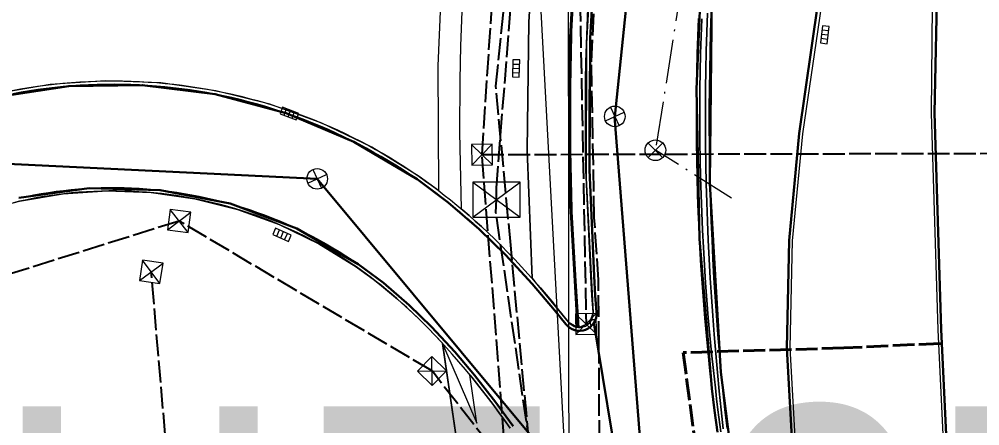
# Model space of a CAD drawing. Header units: metres. Extents: x 105014 to 106600, y 111320 to 118425.
# Drawn here: x 105300.7 to 105356.6, y 112867.8 to 112891.5 of the extents above; entities that cross this region are included whole.
import ezdxf
from ezdxf.enums import TextEntityAlignment as Align

# ---------------------------------------------------------------- set-up
doc = ezdxf.new("R2010")
doc.units = ezdxf.units.M
doc.linetypes.add('DASHDOT', pattern=[3.556, 2.54, -0.508, 0, -0.508])
doc.linetypes.add('DASHED', pattern=[1.524, 1.27, -0.254])
for name, color, linetype, lineweight in [('10-PAV-CALZADA-BRT', 12, 'CONTINUOUS', 30), ('10-PAV-CALZADA-MIXTA', 8, 'CONTINUOUS', 30), ('10-PAV-CICLORUTA', 76, 'CONTINUOUS', 18), ('10-PAV-SARDINEL', 252, 'CONTINUOUS', 13), ('20-EP-ZONA-DURA', 253, 'CONTINUOUS', 13), ('20-EP-ZONA-VERDE', 84, 'CONTINUOUS', 13), ('30-RED-ENEL-NODOS', 11, 'CONTINUOUS', 13), ('30-RED-ENEL-PROY', 1, 'DASHED', 25), ('30-RED-ETB-CAMARA', 151, 'CONTINUOUS', 13), ('30-RED-ETB-EXIST', 145, 'CONTINUOUS', 13), ('30-RED-ETB-PROY', 5, 'DASHED', 25), ('30-RED-VANTI-PROY', 2, 'DASHED', 25), ('35-RH-ACUE-MATRIZ-PJ', 150, 'DASHED', 40), ('35-RH-ACUE-MENOR-EXIST', 151, 'CONTINUOUS', 13), ('35-RH-ACUE-MENOR-PROY', 5, 'DASHED', 25), ('35-RH-PLUV-COLECTOR', 96, 'CONTINUOUS', 30), ('35-RH-PLUV-NODOS', 94, 'CONTINUOUS', 13), ('35-RH-PLUV-RETIRO', 8, 'DASHDOT', 13), ('40-ROT-UE', 7, 'CONTINUOUS', 25)]:
    doc.layers.add(name, color=color, linetype=linetype, lineweight=lineweight)

# ---------------------------------------------------------------- blocks, each defined once
blk = doc.blocks.new('CAM_ETB_T_13')
for p, q in [((-1.375, -1.025), (1.375, 1.025)), ((-1.375, 1.025), (1.375, -1.025))]:
    blk.add_line(p, q)
blk.add_lwpolyline([(-1.375, -1.025), (1.375, -1.025), (1.375, 1.025), (-1.375, 1.025)], close=True)
blk = doc.blocks.new('CAJA_ENEL')
for p, q in [((-0.6, -0.6), (0.6, 0.6)), ((-0.6, 0.6), (0.6, -0.6))]:
    blk.add_line(p, q)
blk.add_lwpolyline([(-0.6, -0.6), (0.6, -0.6), (0.6, 0.6), (-0.6, 0.6)], close=True)
blk = doc.blocks.new('SUMIDERO')
for p, q in [((-0.25, -0.2), (-0.25, 0.2)), ((0, -0.2), (0, 0.2)), ((0.25, -0.2), (0.25, 0.2))]:
    blk.add_line(p, q)
blk.add_lwpolyline([(-0.5, -0.2), (0.5, -0.2), (0.5, 0.2), (-0.5, 0.2)], close=True)
blk = doc.blocks.new('POZO_PLUV')
for p, q in [((-0.42, -0.42), (0.42, 0.42)), ((-0.42, 0.42), (0.42, -0.42))]:
    blk.add_line(p, q)
blk.add_circle((0, 0), 0.6)

msp = doc.modelspace()

# ---------------------------------------------------------------- linework, layer by layer
at = {"layer": '10-PAV-CALZADA-BRT'}
for points in [[(105355.1515, 112932.6107), (105354.8787, 112931.6945), (105354.6091, 112930.7779), (105354.3431, 112929.8609), (105354.0807, 112928.9437), (105353.8223, 112928.0261), (105353.5679, 112927.1081), (105353.3179, 112926.1897), (105353.0723, 112925.2709), (105352.8311, 112924.3515), (105352.5949, 112923.4315), (105352.3637, 112922.5111), (105352.1377, 112921.5901), (105351.9169, 112920.6685), (105351.7017, 112919.7463), (105351.4911, 112918.8181), (105349.7585, 112909.7957), (105348.6147, 112902.4991), (105346.0907, 112884.8363), (105345.4968, 112878.6082), (105345.3685, 112872.3532), (105345.7065, 112866.106)], [(105342.9337, 112860.0599), (105341.5297, 112870.958), (105340.8841, 112881.9272), (105341.0001, 112892.9147), (105341.8771, 112903.8678), (105343.0516, 112912.1464), (105344.6611, 112920.3515), (105344.6623, 112920.3569), (105344.8802, 112921.3161), (105345.1048, 112922.2787), (105345.3315, 112923.2265), (105345.3347, 112923.2395), (105345.5704, 112924.198), (105345.8107, 112925.1548), (105346.0558, 112926.1096), (105346.1054, 112926.3005), (105346.3054, 112927.0624), (105346.5597, 112928.0132), (105346.8182, 112928.9623), (105346.8582, 112929.1081), (105347.0806, 112929.9095), (105347.3469, 112930.8548), (105347.6168, 112931.7986), (105347.7257, 112932.1756)], [(105354.9441, 112860.8391), (105354.3409, 112873.4275), (105353.9495, 112886.0243), (105354.1269, 112894.3551), (105355.0348, 112902.6381), (105356.6661, 112910.8095)]]:
    msp.add_lwpolyline(points, dxfattribs=at)
at = {"layer": '10-PAV-CALZADA-MIXTA'}
for points in [[(105337.8177, 112851.5574), (105334.1546, 112873.8212), (105334.2283, 112873.9627), (105334.2786, 112874.1142), (105334.3041, 112874.2717), (105334.3043, 112874.4313), (105334.2303, 112875.4126), (105334.1664, 112876.5276), (105333.8891, 112882.7099), (105333.9289, 112890.3747), (105334.3758, 112898.0266)], [(105340.4928, 112896.1169), (105340.1156, 112887.4088), (105340.2889, 112878.6942), (105341.0121, 112870.0079), (105341.1655, 112868.7267), (105341.329, 112867.4596)], [(105299.4015, 112886.9349), (105303.6252, 112887.5835), (105307.898, 112887.6451), (105312.1387, 112887.1185), (105316.2666, 112886.0137), (105320.2034, 112884.3518), (105323.8743, 112882.1643), (105325.6805, 112880.8143), (105327.4737, 112879.2723), (105329.0109, 112877.7783), (105330.5689, 112876.0943), (105331.8695, 112874.5533), (105332.5201, 112873.7361), (105332.6282, 112873.6187), (105332.7536, 112873.52), (105332.8931, 112873.4425), (105333.0432, 112873.3882), (105333.1999, 112873.3584), (105333.3595, 112873.354), (105333.5177, 112873.375), (105333.6705, 112873.4209), (105333.8141, 112873.4905), (105333.9448, 112873.582), (105334.0593, 112873.6932), (105334.1546, 112873.8212), (105337.8177, 112851.5574)], [(105329.4521, 112867.8179), (105328.4537, 112869.1801), (105327.2065, 112870.7773), (105326.0629, 112872.1325), (105324.7113, 112873.5935), (105323.4137, 112874.8543), (105321.9201, 112876.1389), (105320.4549, 112877.2339), (105316.8748, 112879.301), (105313.0031, 112880.7498), (105308.9455, 112881.5408), (105304.813, 112881.6523), (105300.7187, 112881.0813)]]:
    msp.add_lwpolyline(points, dxfattribs=at)
at = {"layer": '10-PAV-CICLORUTA'}
msp.add_lwpolyline([(105333.1519, 112897.791), (105332.7092, 112889.719), (105332.7157, 112881.6349), (105333.1713, 112873.5641), (105332.6777, 112873.8591), (105330.5539, 112876.4163), (105330.2688, 112883.8641), (105330.3594, 112891.3171), (105330.8255, 112898.756)], dxfattribs=at)
at = {"layer": '10-PAV-SARDINEL'}
for points in [[(105333.9948, 112892.1157), (105333.9527, 112891.0712), (105333.9183, 112890.0264), (105333.8914, 112888.9814), (105333.8721, 112887.9363), (105333.8603, 112886.891), (105333.8561, 112885.8457), (105333.8596, 112884.8003), (105333.8705, 112883.7551), (105333.8891, 112882.7099), (105334.1664, 112876.5276), (105334.2303, 112875.4126), (105334.3043, 112874.4313), (105334.3074, 112874.3515), (105334.3041, 112874.2717), (105334.2945, 112874.1924), (105334.2786, 112874.1142), (105334.2565, 112874.0375), (105333.9844, 112873.6238), (105333.9844, 112873.6238), (105333.9573, 112873.7887), (105333.9546, 112873.8227), (105333.9577, 112873.8567), (105333.9667, 112873.8897), (105333.9811, 112873.9206), (105334.0172, 112873.9837), (105334.044, 112874.0408), (105334.0666, 112874.1009), (105334.0842, 112874.162), (105334.097, 112874.2252), (105334.1046, 112874.2878), (105334.1073, 112874.352), (105334.1047, 112874.4196), (105334.0308, 112875.3994), (105333.9667, 112876.5174), (105333.6893, 112882.7009), (105333.6891, 112882.7063), (105333.6706, 112883.7523), (105333.6596, 112884.799), (105333.6562, 112885.8457), (105333.6603, 112886.8926), (105333.6721, 112887.9393), (105333.6914, 112888.9859), (105333.7184, 112890.0323), (105333.7529, 112891.0785), (105333.795, 112892.1245)], [(105341.6728, 112867.6559), (105341.5512, 112868.7496), (105341.4371, 112869.8441), (105341.3306, 112870.9393), (105341.2317, 112872.0353), (105341.1405, 112873.1319), (105341.0568, 112874.2292), (105340.9807, 112875.327), (105340.9122, 112876.4253), (105340.8514, 112877.524), (105340.7981, 112878.6231), (105340.7526, 112879.7226), (105340.7146, 112880.8223), (105340.6842, 112881.9224), (105340.6615, 112883.0226), (105340.6464, 112884.1229), (105340.6389, 112885.2232), (105340.6391, 112886.3236), (105340.6469, 112887.424), (105340.6623, 112888.5244), (105340.6854, 112889.6246), (105340.7161, 112890.7246), (105340.7544, 112891.8243)], [(105340.9542, 112891.8166), (105340.916, 112890.7183), (105340.8853, 112889.6197), (105340.8623, 112888.5209), (105340.8469, 112887.4219), (105340.8391, 112886.3229), (105340.8389, 112885.2239), (105340.8464, 112884.1249), (105340.8615, 112883.026), (105340.8841, 112881.9272), (105340.9145, 112880.8285), (105340.9524, 112879.7302), (105340.9979, 112878.6321), (105341.0511, 112877.5343), (105341.1118, 112876.437), (105341.1802, 112875.3401), (105341.2562, 112874.2437), (105341.3398, 112873.1478), (105341.4309, 112872.0526), (105341.5297, 112870.958), (105341.6361, 112869.8641), (105341.75, 112868.771), (105341.8715, 112867.6787)], [(105341.329, 112867.4596), (105341.1655, 112868.7267), (105341.0873, 112869.3671), (105341.0121, 112870.0079), (105340.8986, 112871.0272), (105340.7926, 112872.0473), (105340.6942, 112873.0682), (105340.6034, 112874.0898), (105340.5202, 112875.1121), (105340.4447, 112876.1349), (105340.3767, 112877.1583), (105340.3163, 112878.1821), (105340.2635, 112879.2063), (105340.2184, 112880.231), (105340.1808, 112881.2559), (105340.1509, 112882.2811), (105340.1286, 112883.3065), (105340.1139, 112884.332), (105340.1068, 112885.3576), (105340.1074, 112886.3832), (105340.1156, 112887.4088), (105340.1314, 112888.4343), (105340.1548, 112889.4596), (105340.1859, 112890.4848), (105340.2245, 112891.5096)], [(105340.4244, 112891.5014), (105340.3858, 112890.478), (105340.3548, 112889.4543), (105340.3314, 112888.4305), (105340.3156, 112887.4065), (105340.3074, 112886.3824), (105340.3068, 112885.3588), (105340.3139, 112884.3341), (105340.3286, 112883.3101), (105340.3508, 112882.2862), (105340.3807, 112881.2625), (105340.4182, 112880.2391), (105340.4633, 112879.2159), (105340.516, 112878.1932), (105340.5763, 112877.1708), (105340.6441, 112876.1496), (105340.7197, 112875.1276), (105340.8028, 112874.1068), (105340.8934, 112873.0867), (105340.9916, 112872.0673), (105341.0974, 112871.0487), (105341.2108, 112870.0306), (105341.286, 112869.391), (105341.364, 112868.7516), (105341.5274, 112867.4849)], [(105300.33, 112887.3326), (105300.8184, 112887.4223), (105301.3083, 112887.5042), (105301.7994, 112887.5783), (105302.2916, 112887.6445), (105302.7847, 112887.7029), (105303.2788, 112887.7535), (105303.7736, 112887.7962), (105304.269, 112887.8309), (105304.7649, 112887.8579), (105305.2612, 112887.8769), (105305.7577, 112887.888), (105306.2542, 112887.8912), (105306.7509, 112887.8865), (105307.2474, 112887.8739), (105307.7436, 112887.8534), (105308.2394, 112887.825), (105308.7347, 112887.7887), (105309.2294, 112887.7446), (105309.7233, 112887.6925), (105310.2163, 112887.6326), (105310.7083, 112887.5649), (105311.1992, 112887.4893), (105311.6886, 112887.406), (105312.177, 112887.3148), (105312.6637, 112887.2159), (105313.1487, 112887.1093), (105313.632, 112886.9949), (105314.1134, 112886.8729), (105314.5928, 112886.7433), (105315.0701, 112886.606), (105315.5451, 112886.4611), (105316.0178, 112886.3087), (105316.488, 112886.1488), (105316.9554, 112885.9815), (105317.4204, 112885.8066), (105317.8824, 112885.6245), (105318.3415, 112885.435), (105318.7975, 112885.2382), (105319.2503, 112885.0342), (105319.6998, 112884.823), (105320.1458, 112884.6046), (105320.5884, 112884.3793), (105321.0273, 112884.1468), (105321.4624, 112883.9075), (105321.8935, 112883.6613), (105322.321, 112883.4081), (105322.7442, 112883.1482), (105323.1633, 112882.8817), (105323.578, 112882.6084), (105323.9882, 112882.3287), (105324.3595, 112882.0673), (105324.7269, 112881.8008), (105325.0904, 112881.529), (105325.4501, 112881.2521), (105325.8058, 112880.9702), (105326.1746, 112880.6696), (105326.539, 112880.3644), (105326.9, 112880.0541), (105327.2566, 112879.7392), (105327.6091, 112879.4196), (105328.0032, 112879.0523), (105328.3921, 112878.6795), (105328.7758, 112878.3013), (105329.1542, 112877.9179), (105329.5535, 112877.5024), (105329.9474, 112877.082), (105330.336, 112876.6567), (105330.7191, 112876.2265), (105331.0515, 112875.8446), (105331.38, 112875.4592), (105331.7044, 112875.0709), (105332.0249, 112874.6793), (105332.353, 112874.2707), (105332.6744, 112873.8634), (105332.7218, 112873.8079), (105332.7705, 112873.7598), (105332.8232, 112873.716), (105332.8785, 112873.6775), (105332.9375, 112873.6435), (105332.9991, 112873.6146), (105333.0633, 112873.591), (105333.1291, 112873.5729), (105333.1958, 112873.5606), (105333.2641, 112873.554), (105333.3318, 112873.5532), (105333.4002, 112873.5582), (105333.467, 112873.5689), (105333.5343, 112873.5857), (105333.5983, 112873.6076), (105333.6557, 112873.6326), (105333.7119, 112873.6626), (105333.766, 112873.6973), (105333.8168, 112873.7359), (105333.865, 112873.7791), (105333.9089, 112873.8254), (105333.9492, 112873.8752), (105333.9896, 112873.9342), (105334.0115, 112873.9609), (105334.0376, 112873.9835), (105334.0673, 112874.0012), (105334.0995, 112874.0135), (105334.1334, 112874.0201), (105334.168, 112874.0208), (105334.2021, 112874.0156), (105334.2348, 112874.0045), (105333.9745, 112873.6087), (105333.9448, 112873.582), (105333.8813, 112873.5337), (105333.8141, 112873.4905), (105333.7437, 112873.4528), (105333.6705, 112873.4209), (105333.5899, 112873.3934), (105333.5072, 112873.3728), (105333.4231, 112873.3593), (105333.3382, 112873.3531), (105333.253, 112873.3541), (105333.1682, 112873.3624), (105333.0845, 112873.3778), (105333.0023, 112873.4003), (105332.9224, 112873.4297), (105332.8452, 112873.4658), (105332.7714, 112873.5084), (105332.7016, 112873.5571), (105332.636, 112873.6115), (105332.5754, 112873.6713), (105332.5201, 112873.7361), (105332.1965, 112874.146), (105331.8695, 112874.5533), (105331.5502, 112874.9435), (105331.227, 112875.3304), (105330.8999, 112875.714), (105330.5689, 112876.0943), (105330.1874, 112876.5227), (105329.8006, 112876.9462), (105329.4084, 112877.3647), (105329.0109, 112877.7783), (105328.6344, 112878.1598), (105328.2527, 112878.536), (105327.8658, 112878.9069), (105327.4737, 112879.2723), (105327.1232, 112879.5901), (105326.7686, 112879.9032), (105326.4099, 112880.2117), (105326.0472, 112880.5154), (105325.6805, 112880.8143), (105325.327, 112881.0945), (105324.9695, 112881.3696), (105324.6082, 112881.6397), (105324.2431, 112881.9046), (105323.8743, 112882.1643), (105323.4666, 112882.4423), (105323.0545, 112882.7137), (105322.6382, 112882.9786), (105322.2177, 112883.2368), (105321.7931, 112883.4883), (105321.3646, 112883.733), (105320.9323, 112883.9708), (105320.4962, 112884.2017), (105320.0565, 112884.4257), (105319.6133, 112884.6426), (105319.1667, 112884.8525), (105318.7168, 112885.0552), (105318.2637, 112885.2507), (105317.8076, 112885.439), (105317.3485, 112885.62), (105316.8866, 112885.7937), (105316.4221, 112885.96), (105315.9549, 112886.1188), (105315.4852, 112886.2703), (105315.0133, 112886.4142), (105314.539, 112886.5506), (105314.0627, 112886.6794), (105313.5844, 112886.8007), (105313.1042, 112886.9143), (105312.6222, 112887.0202), (105312.1387, 112887.1185), (105311.6536, 112887.209), (105311.1671, 112887.2919), (105310.6794, 112887.3669), (105310.1906, 112887.4342), (105309.7007, 112887.4937), (105309.21, 112887.5455), (105308.7185, 112887.5893), (105308.2264, 112887.6254), (105307.7337, 112887.6536), (105307.2407, 112887.674), (105306.7474, 112887.6865), (105306.254, 112887.6912), (105305.7606, 112887.688), (105305.2672, 112887.677), (105304.7741, 112887.6581), (105304.2814, 112887.6313), (105303.7892, 112887.5968), (105303.2975, 112887.5543), (105302.8067, 112887.5041), (105302.3166, 112887.4461), (105301.8276, 112887.3803), (105301.3397, 112887.3067), (105300.853, 112887.2253), (105300.3676, 112887.1362)], [(105300.7187, 112881.0813), (105301.1491, 112881.1742), (105301.581, 112881.2595), (105302.0144, 112881.3371), (105302.4491, 112881.4071), (105302.8849, 112881.4695), (105303.3218, 112881.5241), (105303.7596, 112881.5711), (105304.1981, 112881.6103), (105304.6372, 112881.6419), (105305.0769, 112881.6656), (105305.5169, 112881.6817), (105305.9571, 112881.69), (105306.3973, 112881.6905), (105306.8376, 112881.6833), (105307.2776, 112881.6683), (105307.7173, 112881.6456), (105308.1565, 112881.6151), (105308.5951, 112881.5769), (105309.033, 112881.531), (105309.47, 112881.4774), (105309.906, 112881.4161), (105310.3408, 112881.3471), (105310.7744, 112881.2705), (105311.2065, 112881.1862), (105311.6371, 112881.0944), (105312.0661, 112880.995), (105312.4931, 112880.888), (105312.9183, 112880.7736), (105313.3414, 112880.6517), (105313.7622, 112880.5223), (105314.1807, 112880.3856), (105314.5967, 112880.2415), (105315.0102, 112880.0901), (105315.4209, 112879.9314), (105315.8287, 112879.7656), (105316.2336, 112879.5925), (105316.6353, 112879.4124), (105317.0338, 112879.2253), (105317.429, 112879.0311), (105317.8207, 112878.83), (105318.2088, 112878.6221), (105318.5931, 112878.4073), (105318.9736, 112878.1858), (105319.3502, 112877.9577), (105319.7226, 112877.7229), (105320.0909, 112877.4816), (105320.4549, 112877.2339), (105320.7541, 112877.0233), (105321.0503, 112876.8084), (105321.3434, 112876.5894), (105321.6333, 112876.3662), (105321.9201, 112876.1389), (105322.2255, 112875.8899), (105322.5277, 112875.6369), (105322.8264, 112875.3799), (105323.1218, 112875.119), (105323.4137, 112874.8543), (105323.7447, 112874.5459), (105324.0713, 112874.2329), (105324.3935, 112873.9154), (105324.7113, 112873.5935), (105325.0561, 112873.2347), (105325.3964, 112872.8716), (105325.732, 112872.5041), (105326.0629, 112872.1325), (105326.4502, 112871.6859), (105326.8314, 112871.2342), (105327.2065, 112870.7773), (105327.6285, 112870.2498), (105328.0443, 112869.7174), (105328.4537, 112869.1801), (105328.7903, 112868.7288), (105329.1231, 112868.2748), (105329.4521, 112867.8179)], [(105329.2894, 112867.7017), (105328.9613, 112868.1572), (105328.6295, 112868.61), (105328.2943, 112869.0593), (105327.8859, 112869.5953), (105327.4716, 112870.1258), (105327.0511, 112870.6514), (105326.6775, 112871.1065), (105326.2982, 112871.5559), (105325.9127, 112872.0005), (105325.5834, 112872.3702), (105325.2496, 112872.7357), (105324.911, 112873.097), (105324.5679, 112873.4541), (105324.2523, 112873.7739), (105323.9319, 112874.0895), (105323.6077, 112874.4002), (105323.2784, 112874.7071), (105322.9888, 112874.9696), (105322.6948, 112875.2293), (105322.3984, 112875.4844), (105322.0979, 112875.7359), (105321.7948, 112875.983), (105321.5094, 112876.2092), (105321.2225, 112876.43), (105320.9319, 112876.6471), (105320.6379, 112876.8605), (105320.3411, 112877.0695), (105319.9799, 112877.3153), (105319.6134, 112877.5554), (105319.245, 112877.7875), (105318.8722, 112878.0134), (105318.494, 112878.2336), (105318.1129, 112878.4466), (105317.7266, 112878.6535), (105317.3393, 112878.8524), (105316.9472, 112879.045), (105316.5533, 112879.23), (105316.1533, 112879.4093), (105315.7603, 112879.5775), (105315.7514, 112879.5811), (105315.7282, 112879.5911), (105315.3467, 112879.7457), (105314.9414, 112879.9023), (105314.9381, 112879.9035), (105314.5309, 112880.0526), (105314.1164, 112880.1962), (105313.7018, 112880.3316), (105313.2837, 112880.4602), (105312.8663, 112880.5805), (105312.8629, 112880.5814), (105312.4438, 112880.6942), (105312.0181, 112880.8008), (105311.5937, 112880.8992), (105311.1658, 112880.9904), (105310.7379, 112881.0738), (105310.3095, 112881.1496), (105310.306, 112881.1502), (105309.8759, 112881.2183), (105309.4457, 112881.2789), (105309.4422, 112881.2793), (105309.0105, 112881.3323), (105308.5778, 112881.3777), (105308.5743, 112881.378), (105308.1424, 112881.4156), (105307.7042, 112881.4459), (105307.2691, 112881.4685), (105306.8332, 112881.4833), (105306.3943, 112881.4905), (105305.9608, 112881.49), (105305.9573, 112881.49), (105305.5222, 112881.4817), (105305.0877, 112881.4659), (105305.0842, 112881.4658), (105304.6509, 112881.4424), (105304.2159, 112881.4112), (105304.2124, 112881.4108), (105303.7809, 112881.3722), (105303.7774, 112881.3719), (105303.3452, 112881.3255), (105302.9098, 112881.271), (105302.4795, 112881.2094), (105302.0497, 112881.1403), (105302.0462, 112881.1396), (105301.6198, 112881.0632), (105301.6163, 112881.0626), (105301.1908, 112880.9786), (105300.7622, 112880.8861), (105300.4092, 112880.804)]]:
    msp.add_lwpolyline(points, dxfattribs=at)
at = {"layer": '20-EP-ZONA-DURA'}
for points in [[(105330.8255, 112898.7562), (105330.3594, 112891.3173), (105330.2688, 112883.8643), (105330.5539, 112876.4163), (105330.7191, 112876.2265), (105330.336, 112876.6567), (105329.9474, 112877.082), (105329.5535, 112877.5024), (105329.1542, 112877.9179), (105328.7758, 112878.3013), (105328.3921, 112878.6795), (105328.0032, 112879.0523), (105327.6091, 112879.4196), (105327.2566, 112879.7392), (105326.9, 112880.0541), (105326.539, 112880.3644), (105326.4532, 112880.4363), (105326.3589, 112884.9005), (105326.3711, 112887.9227), (105326.4127, 112889.9333), (105326.5247, 112892.9431)], [(105332.8709, 112891.5566), (105332.7567, 112885.5517), (105332.8906, 112879.5472), (105333.2725, 112873.5533), (105333.2725, 112873.5533), (105333.2641, 112873.554), (105333.1958, 112873.5606), (105333.1715, 112873.5651), (105332.7159, 112881.6361), (105332.7093, 112889.7199), (105333.1519, 112897.7916)], [(105340.7544, 112891.8243), (105340.7161, 112890.7246), (105340.6854, 112889.6246), (105340.6623, 112888.5244), (105340.6469, 112887.424), (105340.6391, 112886.3236), (105340.6389, 112885.2232), (105340.6464, 112884.1229), (105340.6615, 112883.0226), (105340.6842, 112881.9224), (105340.7146, 112880.8223), (105340.7526, 112879.7226), (105340.7981, 112878.6231), (105340.8514, 112877.524), (105340.9122, 112876.4253), (105340.9807, 112875.327), (105341.0568, 112874.2292), (105341.1405, 112873.1319), (105341.2317, 112872.0353), (105341.3306, 112870.9393), (105341.4371, 112869.8441), (105341.5512, 112868.7496), (105341.6728, 112867.6559)], [(105341.5274, 112867.4849), (105341.364, 112868.7516), (105341.286, 112869.391), (105341.2108, 112870.0306), (105341.0974, 112871.0487), (105340.9916, 112872.0673), (105340.8934, 112873.0867), (105340.8028, 112874.1068), (105340.7197, 112875.1276), (105340.6441, 112876.1496), (105340.5763, 112877.1708), (105340.516, 112878.1932), (105340.4633, 112879.2159), (105340.4182, 112880.2391), (105340.3807, 112881.2625), (105340.3508, 112882.2862), (105340.3286, 112883.3101), (105340.3139, 112884.3341), (105340.3068, 112885.3588), (105340.3074, 112886.3824), (105340.3156, 112887.4065), (105340.3314, 112888.4305), (105340.3548, 112889.4543), (105340.3858, 112890.478), (105340.4244, 112891.5014)], [(105326.8121, 112862.6493), (105325.3499, 112872.6261), (105327.3433, 112867.9891), (105326.932, 112870.7968), (105327.0511, 112870.6514), (105327.4716, 112870.1258), (105327.8859, 112869.5953), (105328.2943, 112869.0593), (105328.6295, 112868.61), (105328.9613, 112868.1572), (105329.2894, 112867.7017)]]:
    msp.add_lwpolyline(points, dxfattribs=at)
at = {"layer": '20-EP-ZONA-VERDE'}
for points in [[(105345.9058, 112866.1236), (105345.5686, 112872.3558), (105345.6965, 112878.5959), (105346.2889, 112884.8099), (105349.9559, 112909.7639), (105351.6863, 112918.7741), (105351.8967, 112919.7015), (105352.1115, 112920.6225), (105352.3321, 112921.5429), (105352.5577, 112922.4629), (105352.7889, 112923.3823), (105353.0247, 112924.3011), (105353.2655, 112925.2197), (105353.5109, 112926.1377), (105353.7609, 112927.0551), (105354.0151, 112927.9723), (105354.2731, 112928.8891), (105354.5353, 112929.8055), (105354.8011, 112930.7217), (105355.0705, 112931.6377), (105355.3431, 112932.5533)], [(105356.9097, 112912.5633), (105356.5787, 112911.2803), (105356.4721, 112910.8579), (105355.1783, 112904.7284), (105354.291, 112898.5272), (105353.8141, 112892.281), (105353.7497, 112886.0197), (105354.1411, 112873.4189), (105354.7443, 112860.8281)], [(105218.2497, 112835.6713), (105327.0389, 112910.3979), (105326.0475, 112903.2177), (105325.3957, 112895.9988), (105325.0848, 112888.7573), (105325.1155, 112881.5095), (105325.1155, 112881.5095), (105323.9877, 112882.3287), (105321.2447, 112884.028), (105318.3409, 112885.435), (105315.3072, 112886.5345), (105312.1763, 112887.3149), (105308.9815, 112887.7677), (105305.757, 112887.8881), (105302.5373, 112887.6748), (105299.3569, 112887.1301)], [(105300.1707, 112880.7453), (105300.7635, 112880.8863), (105303.2913, 112881.3191), (105305.8503, 112881.4885), (105308.4131, 112881.3927), (105310.9523, 112881.0328), (105313.4407, 112880.4126), (105315.8518, 112879.5387), (105318.1598, 112878.4205), (105320.3399, 112877.0699), (105320.3399, 112877.0699), (105320.8363, 112876.7167), (105321.3233, 112876.3523), (105321.8021, 112875.9769), (105322.2723, 112875.5907), (105322.7345, 112875.1945), (105323.1885, 112874.7889), (105323.6345, 112874.3741), (105324.0727, 112873.9509), (105324.5033, 112873.5197), (105324.9263, 112873.0811), (105325.3421, 112872.6351), (105325.3499, 112872.6267), (105326.8121, 112862.6493)]]:
    msp.add_lwpolyline(points, dxfattribs=at)
msp.add_lwpolyline([(105336.6887, 112915.3583), (105335.6383, 112909.6515), (105335.0303, 112905.6713), (105334.1633, 112897.8869), (105333.7194, 112890.0676), (105333.7, 112882.2357), (105334.1051, 112874.4155), (105333.8825, 112873.7962), (105333.2725, 112873.5533), (105332.816, 112881.6235), (105332.8089, 112889.7068), (105333.2511, 112897.7781), (105334.1413, 112905.8123), (105334.3319, 112907.1391), (105334.5367, 112908.4791), (105334.7531, 112909.8153), (105334.9803, 112911.1473), (105335.2179, 112912.4753), (105335.4655, 112913.7991), (105335.5983, 112914.4807), (105335.9645, 112916.3141), (105336.542, 112915.9996), (105336.6887, 112915.3583)], close=True, dxfattribs=at)
at = {"layer": '30-RED-ENEL-PROY'}
for points in [[(105327.6515, 112883.6051), (105329.2885, 112908.4105)], [(105333.3427, 112892.6147), (105333.6979, 112873.7463)], [(105327.6515, 112883.6051), (105369.6321, 112883.7077)], [(105329.0487, 112865.4971), (105327.6515, 112883.6051)], [(105310.0403, 112879.7387), (105286.9979, 112872.5269)], [(105324.7415, 112871.0181), (105310.0403, 112879.7387)], [(105310.2687, 112855.1697), (105308.4211, 112876.7867)], [(105329.0487, 112865.4971), (105324.7415, 112871.0181)]]:
    msp.add_lwpolyline(points, dxfattribs=at)
at = {"layer": '30-RED-ETB-EXIST'}
msp.add_lwpolyline([(105333.448, 112846.222), (105333.542, 112846.207), (105331.094, 112891.944), (105330.997, 112893.629), (105331.167, 112894.725)], dxfattribs=at)
at = {"layer": '30-RED-ETB-PROY'}
for points in [[(105328.482, 112880.983), (105328.486, 112881.668), (105329.529, 112894.851), (105331.214, 112894.718)], [(105333.448, 112846.222), (105333.303, 112846.976), (105328.457, 112880.238), (105328.482, 112880.983)]]:
    msp.add_lwpolyline(points, dxfattribs=at)
at = {"layer": '30-RED-VANTI-PROY'}
msp.add_lwpolyline([(105334.4737, 112866.8803), (105334.4435, 112872.6391), (105334.4218, 112876.294), (105334.1759, 112879.9407), (105334.0083, 112889.0033), (105334.4561, 112898.0564), (105335.5173, 112907.0582), (105337.1871, 112915.9673), (105337.7245, 112923.6151), (105341.3109, 112931.6127), (105342.5579, 112935.9475), (105343.3001, 112939.9695), (105347.8715, 112955.3267), (105349.2759, 112959.3967), (105350.2505, 112962.5619), (105350.7509, 112965.2477), (105356.8831, 112986.4149)], dxfattribs=at)
at = {"layer": '35-RH-ACUE-MATRIZ-PJ'}
msp.add_lwpolyline([(105354.3102, 112872.6247), (105348.677, 112872.3574), (105339.3455, 112872.0888), (105340.1054, 112866.2419), (105343.2989, 112849.6234), (105344.06, 112846.2737), (105345.3551, 112840.5741), (105347.1048, 112834.3239), (105355.5593, 112799.7184), (105363.4299, 112770.852)], dxfattribs=at)
at = {"layer": '35-RH-ACUE-MENOR-EXIST'}
msp.add_lwpolyline([(105338.57, 112933.41), (105334.46, 112911.9), (105332.66, 112896.22), (105332.69, 112859.36), (105342.02, 112818.42)], dxfattribs=at)
msp.add_lwpolyline([(105338.57, 112933.41), (105334.46, 112911.9), (105332.66, 112896.22), (105332.69, 112859.36), (105342.02, 112818.42)], dxfattribs=at)
at = {"layer": '35-RH-ACUE-MENOR-PROY'}
msp.add_lwpolyline([(105332.8525, 112820.8692), (105332.7361, 112822.1232), (105329.9268, 112852.3954), (105331.3155, 112856.8902), (105330.5303, 112865.3082), (105329.3149, 112878.3328), (105329.3149, 112878.3328), (105328.4514, 112887.5875), (105331.0004, 112912.1736), (105331.9897, 112921.716), (105332.0118, 112921.9296), (105332.4363, 112925.0234), (105332.8924, 112928.3996), (105334.7407, 112929.4167), (105338.9743, 112943.7197), (105345.6499, 112969.5054), (105347.3204, 112970.3667), (105351.4147, 112985.5466)], dxfattribs=at)
at = {"layer": '35-RH-PLUV-COLECTOR'}
for points in [[(105335.3667, 112885.8223), (105338.8341, 112919.3784)], [(105337.6424, 112856.9246), (105335.3577, 112885.8216)], [(105318.0652, 112882.1914), (105296.449, 112883.2383)], [(105337.4917, 112858.8388), (105318.0652, 112882.1914)]]:
    msp.add_lwpolyline(points, dxfattribs=at)
at = {"layer": '35-RH-PLUV-RETIRO'}
for points in [[(105343.2855, 112919.1659), (105337.7275, 112883.8565)], [(105342.1565, 112881.0764), (105337.7275, 112883.8565)]]:
    msp.add_lwpolyline(points, dxfattribs=at)

# ---------------------------------------------------------------- block references
at = {"layer": '30-RED-ENEL-NODOS'}
for p, rotation in [((105327.6516, 112883.605), 90.7), ((105310.0402, 112879.7386), 82.4), ((105308.421, 112876.7866), 81.2), ((105333.6979, 112873.7461), 91.2), ((105324.7415, 112871.0181), 45.2)]:
    msp.add_blockref('CAJA_ENEL', p, dxfattribs=dict(at, rotation=rotation))
at = {"layer": '30-RED-ETB-CAMARA'}
msp.add_blockref('CAM_ETB_T_13', (105328.482, 112880.983), dxfattribs=at)
at = {"layer": '35-RH-PLUV-NODOS'}
for name, p, rotation in [('SUMIDERO', (105347.5781, 112890.5721), 83.4), ('SUMIDERO', (105347.5781, 112890.5721), 83.4), ('SUMIDERO', (105347.5781, 112890.5721), 83.4), ('SUMIDERO', (105329.6288, 112888.6149), 268), ('SUMIDERO', (105329.6288, 112888.6149), 268), ('SUMIDERO', (105329.6288, 112888.6149), 268), ('SUMIDERO', (105316.4502, 112885.989), 338.9), ('SUMIDERO', (105316.4502, 112885.989), 338.9), ('POZO_PLUV', (105335.3667, 112885.8223), 340), ('POZO_PLUV', (105318.0652, 112882.1914), 340), ('SUMIDERO', (105316.0236, 112878.9385), 336)]:
    msp.add_blockref(name, p, dxfattribs=dict(at, rotation=rotation))
msp.add_blockref('POZO_PLUV', (105337.7275, 112883.8565), dxfattribs=at)

# ---------------------------------------------------------------- texts
at = {"layer": '40-ROT-UE'}
msp.add_text('UE-07', height=18, dxfattribs=at).set_placement((105333.1932, 112859.9653), align=Align.MIDDLE_CENTER)

doc.saveas('drawing.dxf')
